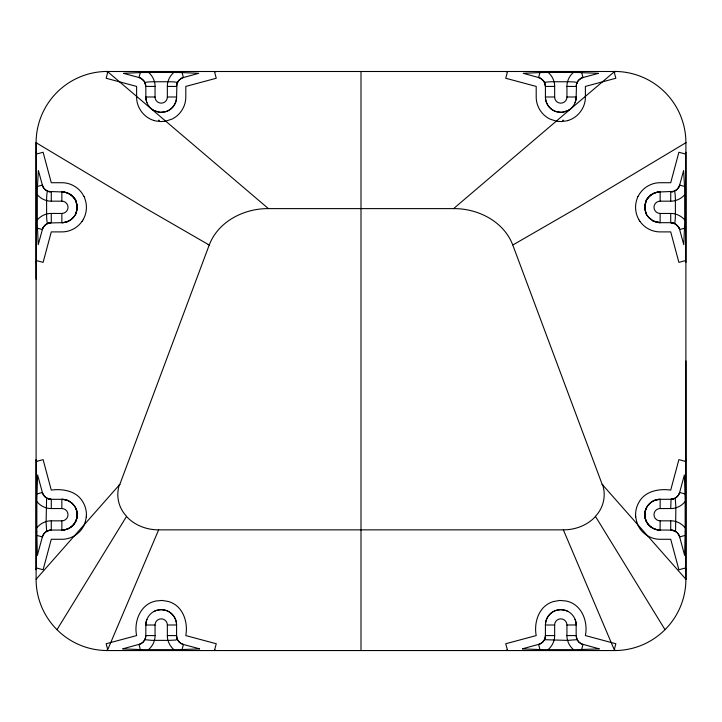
<?xml version="1.0" encoding="UTF-8"?>
<svg xmlns="http://www.w3.org/2000/svg" width="722" height="722" viewBox="0 0 722 722"><rect width="100%" height="100%" fill="white"/><g stroke="black" fill="none" stroke-linecap="round" stroke-linejoin="round"><path stroke-width="1.08" d="M36.1 279.161L36.1 142.757A71.316 71.316 0 0 1 107.416 71.451L107.786 72.164L106.152 78.256L136.611 86.423L136.611 96.992C136.449 107.488 143.84 117.487 153.894 120.466M43.076 227.755A38.672 4.765 -89.7 0 0 42.463 229.244L38.23 244.668L37.327 224.551A33.077 4.007 -89.9 0 1 37.309 219.885L37.318 194.76A25.983 3.285 -89.9 0 1 37.345 191.574L37.418 188.054A63.301 7.87 -89.9 0 0 37.436 186.411M36.678 142.757L36.1 142.757L36.1 579.252A71.288 71.288 0 0 0 107.407 650.549L614.593 650.549A71.307 71.307 0 0 0 685.9 579.243L685.9 361M76.776 518.324C79.411 509.046 71.397 499.028 61.848 499.317L51.28 499.317C47.219 499.38 43.356 496.456 42.372 492.485L37.616 474.959L36.912 497.305A37.752 3.078 -89.9 0 0 36.84 501.609L36.831 527.818A35.116 2.572 -89.9 0 0 36.813 531.672M685.16 531.627L684.664 555.435L679.628 536.897C678.653 532.935 674.781 530.002 670.72 530.056L660.088 530.056L660.152 520.842A6.173 6.173 0 0 1 653.988 514.687A6.173 6.173 0 0 1 660.152 508.514L660.152 499.317L671.415 499.299L675.232 498.243L675.882 506.871L675.566 530.237L675.332 531.23L671.063 530.065M86.432 515.084C86.496 510.436 85.241 505.77 82.795 501.808C76.595 490.951 62.715 488.478 51.28 490.103L43.112 459.634L36.948 461.286M684.564 186.411A63.301 7.87 89.9 0 0 684.6 188.036L684.655 191.574A25.983 3.285 89.9 0 1 684.682 194.76L684.709 219.894A33.077 4.007 89.9 0 1 684.636 224.506L683.77 244.668L679.537 229.199A38.672 4.765 89.7 0 0 678.924 227.755M76.234 212.719L77.191 206.546L75.774 200.824M645.766 212.719L644.809 206.528L646.226 200.824M645.224 518.324C642.589 509.046 650.612 499.028 660.152 499.317A15.37 15.37 0 0 0 653.094 501.041M77.209 515.129L76.541 519.181A26.777 1.525 -81.9 0 1 76.415 519.56L76.342 519.786M644.791 514.687L645.008 512.133M77.2 207.936L76.171 212.882M644.809 206.528L645.73 202.016M86.36 516.591L85.232 522.277M36.587 567.997L36.145 569.739L36.145 459.634L36.723 461.349M183.244 77.561L198.767 73.31L182.079 72.57A62.372 6.552 0 0 1 180.455 72.543L176.926 72.489A26.299 2.762 0 0 0 173.74 72.471L148.669 72.471A33.068 3.475 0 0 0 143.985 72.516L140.321 72.57L139.003 77.498A9.224 9.224 0 0 1 145.835 86.423L145.835 96.992C145.79 102.217 148.651 107.334 153.109 110.051A147.36 15.478 0 0 0 154.093 110.619L160.338 112.334L166.069 111.567A56.722 5.956 0 0 0 166.854 111.278L166.953 111.242A95.295 10.009 0 0 0 167.657 110.935C173 108.535 176.637 102.849 176.574 96.992L176.908 83.96L178.722 80.503L181.773 78.12A45.676 4.801 0 0 1 183.207 77.561M182.043 649.565L183.406 644.484A9.224 9.224 0 0 1 176.574 635.577L176.574 624.972L167.351 625.008L167.351 635.577A17.066 17.066 0 0 0 167.973 640.387A18.853 18.853 0 0 0 173.894 649.629A28.79 2.662 0 0 0 177.486 649.629L180.464 649.583A65.26 6.038 0 0 1 182.043 649.565L199.579 648.907M214.678 649.647L216.257 643.744L185.798 635.577C188.271 622.409 183.117 606.191 169.345 601.805A99.365 9.196 0 0 0 168.47 601.516L162.197 600.442L156.024 600.975A46.389 4.296 0 0 0 154.959 601.227C140.167 604.666 133.769 621.741 136.611 635.577L106.152 643.744L107.731 649.647L158.641 529.858L563.359 529.858C575.163 529.885 587.221 525.426 595.325 516.672M598.33 73.301L578.015 72.516A33.068 3.475 0 0 0 573.34 72.462L548.26 72.471A26.299 2.762 0 0 0 545.074 72.489L541.545 72.543A62.372 6.552 0 0 1 539.921 72.57L538.594 77.498A9.224 9.224 0 0 1 545.426 86.423L545.426 96.992C545.363 102.849 549 108.535 554.343 110.935A95.295 10.009 0 0 0 555.047 111.242L555.137 111.278A56.722 5.956 0 0 0 555.922 111.567L561.662 112.334L567.907 110.619A147.36 15.478 0 0 0 568.891 110.051C573.349 107.334 576.21 102.217 576.165 96.992L576.499 83.96L578.322 80.503L581.363 78.12M678.924 186.863A35.179 4.467 89.8 0 0 679.637 185.13L683.617 170.536L684.555 186.429L679.646 185.112M581.643 649.565L582.997 644.484A9.224 9.224 0 0 1 576.165 635.577L576.165 624.972L566.941 625.008A6.173 6.173 0 0 0 560.795 618.844A6.173 6.173 0 0 0 554.622 625.008M645.242 511.023L647.074 506.627M76.523 519.235L76.631 518.865A18.375 1.155 -84.2 0 0 76.776 518.288M177.395 639.385L175.581 640.053L168.912 640.387L151.656 640.351L145.086 639.71L145.817 636.1L145.835 625.008C145.754 618.88 149.761 612.969 155.474 610.749A71.622 6.624 0 0 1 156.232 610.46L161.205 609.639L165.88 610.37A68.843 6.372 0 0 1 166.935 610.749C172.621 612.96 176.619 618.826 176.574 624.945A15.37 15.37 0 0 0 154.147 611.363M566.941 625.008L566.941 635.577L576.165 635.577L576.986 639.674L567.564 640.387L544.677 639.71L545.417 636.1L545.426 625.008C545.345 618.88 549.352 612.969 555.065 610.749A68.843 6.372 0 0 1 556.12 610.37L560.795 609.639L565.759 610.46A71.622 6.624 0 0 1 566.526 610.749C572.221 612.96 576.219 618.826 576.165 624.945A15.37 15.37 0 0 0 575.082 619.359M145.375 638.456L145.068 639.259M544.966 638.456L544.659 639.259M576.607 83.608L576.932 82.741M685.277 461.349L685.855 459.634M177.043 83.499L177.341 82.741M119.572 485.049L209.218 245.038L144.075 207.413L36.181 142.757M637.391 198.018C634.53 204.904 635.071 213.062 638.808 219.506M209.299 244.839C218.288 221.374 244.135 208.387 268.34 208.613L453.66 208.613C477.865 208.387 503.712 221.374 512.701 244.839M76.108 520.409L76.018 520.634A133.678 8.33 -84 0 1 75.648 521.41C73.247 526.555 67.742 530.02 62.065 530.056C67.579 530.02 72.913 526.753 75.44 521.853A147.703 8.366 -81.8 0 0 75.828 521.067M84.609 523.982C81.035 533.071 71.613 539.406 61.848 539.28L51.28 539.28L43.112 569.739L36.75 568.043M645.91 201.537L646.28 200.707M36.145 262.366L36.903 260.696L43.112 262.366L51.28 231.897L61.848 231.897C69.79 231.961 77.615 227.854 82.082 221.284M144.978 639.457L143.082 642.147L140.438 643.97L122.857 648.816M544.605 639.385L542.673 642.147L540.029 643.97L522.475 648.807M43.076 227.683L45.558 224.668L48.988 222.972L62.814 222.647L67.056 221.771L71.099 219.578L74.122 216.555A159.788 20.017 -86.9 0 0 74.601 215.905L75.323 214.687A69.556 8.79 -87.2 0 0 75.891 213.604L75.936 213.441A74.33 9.314 -87.8 0 1 75.296 214.804C72.624 219.56 67.345 222.728 61.866 222.683L61.848 213.459A6.173 6.173 0 0 0 68.012 207.313A6.173 6.173 0 0 0 61.848 201.14L61.848 191.944L48.302 191.447L50.044 191.862M678.933 186.926L676.965 189.507L674.213 191.258M83.192 219.506C86.929 213.062 87.47 204.904 84.609 198.018M646.777 199.741L646.858 199.606A169.58 22.274 87.3 0 1 647.3 198.893C650.053 194.606 655.062 191.908 660.152 191.944L673.915 191.375L671.785 191.881M126.494 516.483L57.02 629.629M647.345 506.203L647.896 505.427M648.176 505.057L650.82 502.476L654.349 500.463M119.265 484.94L119.825 484.354L36.118 579.243L36.678 579.243M453.596 208.613L614.584 71.496L615.848 71.505L614.214 72.164L615.848 78.256L585.389 86.423L585.389 96.992C585.551 107.488 578.169 117.487 568.106 120.466M685.819 142.757L577.925 207.413L512.782 245.038L602.428 485.049M598.321 73.4L582.681 77.606A47.977 5.036 0 0 0 581.381 78.12M123.67 73.301L140.321 72.57M599.152 648.916L578.06 649.61A34.494 3.195 0 0 1 573.467 649.656L548.124 649.647A28.79 2.662 0 0 1 544.514 649.629L541.536 649.583A65.26 6.038 0 0 0 539.957 649.565L522.439 648.916M216.257 71.496L214.624 72.164L216.257 78.256L185.798 86.423L185.798 96.992C185.879 105.791 180.789 114.383 173.036 118.543A227.421 23.889 0 0 1 171.944 119.112L165.726 121.161M505.743 650.504L507.395 649.908M107.361 650.071C106.991 651.271 105.809 649.674 107.416 650.549M48.23 223.197L49.872 222.791M655.007 500.211L660.152 499.317M567.366 120.682L567.185 120.736A121.215 13.501 6 0 0 567.943 120.448M42.354 185.112L37.445 186.429L38.383 170.536L42.372 185.103A35.179 4.467 -89.8 0 0 43.076 186.863M684.609 228.179L679.628 229.515A9.224 9.224 0 0 0 670.72 222.683L660.107 222.683L660.152 213.459A6.173 6.173 0 0 1 653.988 207.313A6.173 6.173 0 0 1 660.152 201.14L660.152 191.944A15.37 15.37 0 0 0 646.506 214.371M36.948 493.938L42.372 492.485A9.224 9.224 0 0 0 51.28 499.317L51.28 508.541L61.848 508.541A6.173 6.173 0 0 1 68.012 514.687A6.173 6.173 0 0 1 61.848 520.86L61.848 530.056L51.28 530.056C47.219 530.002 43.347 532.935 42.372 536.897L37.336 555.453L36.84 531.627M685.133 535.417L679.628 536.897A9.224 9.224 0 0 0 670.72 530.056L670.72 520.842L660.152 520.842M685.25 568.043L678.888 569.739L670.72 539.28L660.152 539.28C650.387 539.406 640.965 533.071 637.391 523.982M566.409 120.926L561.373 121.576L556.788 121.251M165.212 121.251L160.627 121.576L155.591 120.926M50.053 222.764L50.748 222.692M671.243 499.308C675.124 499.137 678.689 496.258 679.628 492.485L684.384 474.959L685.088 497.305A37.752 3.078 89.9 0 1 685.16 501.609L685.169 527.818A35.116 2.572 89.9 0 1 685.187 531.672M50.937 530.065L46.632 531.175L46.091 522.52L46.596 498.785L46.867 498.198L50.757 499.308M671.072 499.317L670.72 508.541L660.152 508.541M539.921 72.57L523.233 73.31L538.756 77.561M660.025 191.944C655.016 191.944 650.107 194.606 647.363 198.794A170.058 22.12 87.9 0 0 646.912 199.516M61.875 530.056L61.848 530.056A15.37 15.37 0 0 0 75.494 507.629L74.953 506.673M614.593 71.496L106.152 71.505L107.379 72.001M167.378 96.992A6.173 6.173 0 0 1 161.205 103.165A6.173 6.173 0 0 1 155.031 96.992L155.059 86.423L145.835 86.423L144.418 81.505L140.637 78.12M152.793 109.852A15.37 15.37 0 0 0 176.574 96.992L167.351 96.992L167.351 86.423L176.574 86.423A9.224 9.224 0 0 1 183.406 77.516L182.079 72.57M569.207 109.852A15.37 15.37 0 0 1 545.426 96.992L554.649 96.992L554.649 86.423L545.426 86.423L544.009 81.505L540.227 78.12A45.676 4.801 0 0 0 538.793 77.561M554.622 96.992A6.173 6.173 0 0 0 560.795 103.165A6.173 6.173 0 0 0 566.969 96.992L566.941 86.423L576.165 86.423A9.224 9.224 0 0 1 582.997 77.516L581.679 72.57M155.059 96.992L145.835 96.992A15.37 15.37 0 0 0 146.918 102.641M566.941 96.992L576.165 96.992A15.37 15.37 0 0 1 575.082 102.641M685.322 142.757L685.9 142.757L685.9 579.243L685.322 579.243M37.327 194.75A18.844 18.844 0 0 0 46.605 200.59A17.039 17.039 0 0 0 51.28 201.167L61.848 201.167M660.152 201.167L670.72 201.167A17.039 17.039 0 0 0 675.395 200.572A18.844 18.844 0 0 0 684.673 194.75M37.3 219.903A18.844 18.844 0 0 1 46.587 214.037A17.048 17.048 0 0 1 51.28 213.45L61.848 213.459M660.152 213.459L670.72 213.459A17.048 17.048 0 0 1 675.413 214.046A18.844 18.844 0 0 1 684.7 219.903M36.84 527.827A18.88 18.88 0 0 1 46.091 521.564A17.129 17.129 0 0 1 51.28 520.833L61.848 520.842M167.378 625.008A6.173 6.173 0 0 0 161.205 618.844A6.173 6.173 0 0 0 155.031 625.008L145.835 625.008A15.37 15.37 0 0 1 146.918 619.359M155.059 625.008L155.059 635.577L145.835 635.577A9.224 9.224 0 0 1 139.003 644.484L140.357 649.565L143.94 649.61A34.494 3.195 0 0 0 148.533 649.656L173.876 649.647M167.351 635.577L176.574 635.577C176.511 639.638 179.453 643.51 183.406 644.484L199.57 648.825M567.853 611.363A15.37 15.37 0 0 0 545.426 625.008L554.649 625.008L554.649 635.577L545.426 635.577A9.224 9.224 0 0 1 538.594 644.484L539.957 649.565M75.223 199.741L75.142 199.606A170.058 22.12 -87.9 0 0 74.637 198.803C71.875 194.561 66.902 191.908 61.848 191.944A15.37 15.37 0 0 1 75.494 214.371M158.641 529.858C146.837 529.885 134.779 525.426 126.675 516.672M61.848 508.541L61.848 499.317L67.002 500.211M61.984 191.944C67.029 191.953 71.965 194.642 74.7 198.884A169.58 22.274 -87.3 0 1 75.142 199.615M140.357 649.565L122.848 648.916M678.924 227.683L675.467 223.991L670.72 222.683L670.72 213.459M671.252 222.692L671.956 222.764M672.128 222.791L673.707 223.179M556.274 121.161L550.056 119.112A227.421 23.889 0 0 1 548.964 118.543C541.211 114.383 536.121 105.791 536.202 96.992L536.202 86.423L505.743 78.256L507.376 72.164L505.743 71.496M37.391 228.179L42.372 229.515A9.224 9.224 0 0 1 51.28 222.683L51.28 213.459M685.052 461.286L678.888 459.634L670.72 490.103C659.186 488.433 645.17 491.032 639.051 502.07C636.705 505.969 635.504 510.535 635.568 515.084M685.052 493.938L679.628 492.485A9.224 9.224 0 0 1 670.72 499.317M36.867 535.417L42.372 536.897A9.224 9.224 0 0 1 51.28 530.056L51.28 520.842M154.634 120.682L154.815 120.736A121.215 13.501 -6 0 1 154.057 120.448M599.161 648.825L581.562 643.97L578.918 642.147L577.022 639.457M614.639 650.071C617.12 651.082 613.691 649.764 614.584 650.549M214.605 649.908L216.257 650.504M47.787 191.258C47.616 191.357 43.582 188.956 43.067 186.926M209.272 244.902L208.162 244.442M67.66 500.463L71.794 502.972L74.682 506.23M123.679 73.4L139.319 77.606A47.977 5.036 0 0 1 140.619 78.12M653.103 220.968L660.088 222.683L653.329 221.085L647.878 216.555A159.788 20.017 86.9 0 1 647.399 215.905L646.677 214.687A69.556 8.79 87.2 0 1 646.109 213.604L646.064 213.441A74.33 9.314 87.8 0 0 646.704 214.804L649.43 218.324L653.103 220.968A15.37 15.37 0 0 0 660.152 222.683M107.416 71.496L268.403 208.613M602.735 484.94L602.175 484.354L685.882 579.243M639.918 221.284C644.385 227.854 652.21 231.961 660.152 231.897L670.72 231.897L678.888 262.366L685.097 260.696L685.855 262.366L685.855 152.261L685.025 153.903L678.888 152.261L670.72 182.72L660.152 182.72C651.434 182.639 642.914 187.63 638.717 195.274A200.707 26.913 86.5 0 0 637.986 196.691M664.98 629.629L595.506 516.483M36.145 152.261L36.975 153.903L43.112 152.261L51.28 182.72L61.848 182.72C70.566 182.639 79.086 187.63 83.283 195.274A200.707 26.913 -86.5 0 1 84.014 196.691M75.666 507.963L76.758 511.023M75.72 200.707L76.09 201.537M544.659 82.741L544.929 83.436M563.359 529.858L614.251 649.719L615.848 643.744L585.389 635.577C588.231 621.741 581.833 604.666 567.05 601.227A46.389 4.296 0 0 0 565.976 600.975L559.803 600.442L553.53 601.516A99.365 9.196 0 0 0 552.655 601.805C538.883 606.191 533.729 622.409 536.202 635.577L505.743 643.744L507.322 649.647M576.932 639.259L576.625 638.456M145.068 82.741L145.393 83.608M177.341 639.259L177.007 638.392M645.892 520.409L645.982 520.634A133.678 8.33 84 0 0 646.352 521.41C648.762 526.582 654.312 530.056 660.016 530.056C654.881 530.128 648.988 526.834 646.56 521.853A147.703 8.366 81.8 0 1 646.172 521.067M645.829 212.882L644.791 207.313M644.791 515.129L645.459 519.181A26.777 1.525 81.9 0 0 645.585 519.56L645.658 519.786M76.27 202.016L77.191 206.528M635.64 516.591L636.768 522.277M645.477 519.235L645.351 518.82A18.375 1.155 84.2 0 1 645.224 518.288M685.413 567.997L685.855 569.739M76.992 512.133L77.209 514.687M670.72 201.167L670.72 191.944A9.224 9.224 0 0 0 679.628 185.103M614.584 72.029L614.584 71.451A71.316 71.316 0 0 1 685.9 142.757M361 71.451L361 650.549M51.28 201.167L51.28 191.944A9.224 9.224 0 0 1 42.372 185.103M566.941 86.423A17.048 17.048 0 0 1 567.537 81.739A18.844 18.844 0 0 1 573.349 72.489M554.649 86.423A17.048 17.048 0 0 0 554.063 81.739A18.844 18.844 0 0 0 548.242 72.489M577.086 82.714A8.962 0.939 0 0 0 567.546 81.766L554.063 81.739A8.962 0.939 0 0 0 544.505 82.714M674.285 223.54A8.935 1.101 89.9 0 0 675.386 214.064L675.395 200.581A9.106 1.146 89.9 0 0 674.204 191.059M646.244 200.229A111.639 14.575 87.7 0 1 646.813 199.254M645.991 213.45A38.988 4.928 87.9 0 1 645.766 212.909M566.941 635.577A17.066 17.066 0 0 0 567.564 640.387A18.853 18.853 0 0 0 573.485 649.629M554.649 635.577A17.066 17.066 0 0 1 554.027 640.387A18.853 18.853 0 0 1 548.106 649.629M557.393 121.269A11.967 0.731 4.5 0 1 556.842 121.179M645.874 520.273A56.713 3.538 84.1 0 1 645.459 519.091M685.16 527.827A18.88 18.88 0 0 0 675.909 521.564A17.129 17.129 0 0 0 670.72 520.833M685.106 501.609A18.88 18.88 0 0 1 675.882 507.828A17.12 17.12 0 0 1 670.72 508.55M660.152 530.056A15.37 15.37 0 0 1 646.506 507.629M646.181 200.337A112.695 14.864 87.1 0 1 646.75 199.344M646.064 213.613A37.833 4.828 87.3 0 1 645.829 213.071M646.154 520.914A70.395 3.989 81.8 0 1 645.63 519.623M602.735 485.049A31.443 31.443 0 0 1 595.379 516.356M563.503 120.222A86.089 9.178 5.3 0 1 562.492 120.366M637.355 523.82A51.397 2.491 79.1 0 1 636.741 522.123M635.712 516.916A32.282 1.751 79 0 1 635.631 515.364M637.336 197.503A136.296 18.393 86.3 0 1 637.833 196.456M639.927 221.401A180.699 22.517 86.1 0 1 638.808 219.668M155.059 86.423A17.048 17.048 0 0 0 154.472 81.739A18.844 18.844 0 0 0 148.651 72.489M167.351 86.423A17.048 17.048 0 0 1 167.937 81.739A18.844 18.844 0 0 1 173.758 72.489M144.914 82.714A8.962 0.939 0 0 1 154.454 81.766L167.937 81.739A8.962 0.939 0 0 1 177.495 82.714M68.906 220.959A15.37 15.37 0 0 1 61.848 222.683M47.715 223.54A8.935 1.101 -89.9 0 1 46.614 214.064L46.605 200.581A9.106 1.146 -89.9 0 1 47.796 191.059M75.187 199.254A111.639 14.575 -87.7 0 1 75.756 200.229M76.234 212.909A38.988 4.928 -87.9 0 1 76.009 213.45M155.059 635.577A17.066 17.066 0 0 1 154.436 640.387A18.853 18.853 0 0 1 148.515 649.629M165.157 121.179A11.967 0.731 -4.5 0 1 164.607 121.269M76.541 519.091A56.713 3.538 -84.1 0 1 76.126 520.273M36.894 501.609A18.88 18.88 0 0 0 46.118 507.828A17.12 17.12 0 0 0 51.28 508.55M61.848 499.317A15.37 15.37 0 0 1 68.906 501.041M75.25 199.344A112.695 14.864 -87.1 0 1 75.819 200.337M76.171 213.071A37.833 4.828 -87.3 0 1 75.936 213.613M76.37 519.623A70.395 3.989 -81.8 0 1 75.846 520.914M126.621 516.356A31.443 31.443 0 0 1 119.265 485.049M159.508 120.366A86.089 9.178 -5.3 0 1 158.497 120.222M85.259 522.123A51.397 2.491 -79.1 0 1 84.645 523.82M86.369 515.364A32.282 1.751 -79 0 1 86.288 516.916M84.167 196.456A136.296 18.393 -86.3 0 1 84.664 197.503M83.192 219.668A180.699 22.517 -86.1 0 1 82.073 221.401"/></g></svg>
